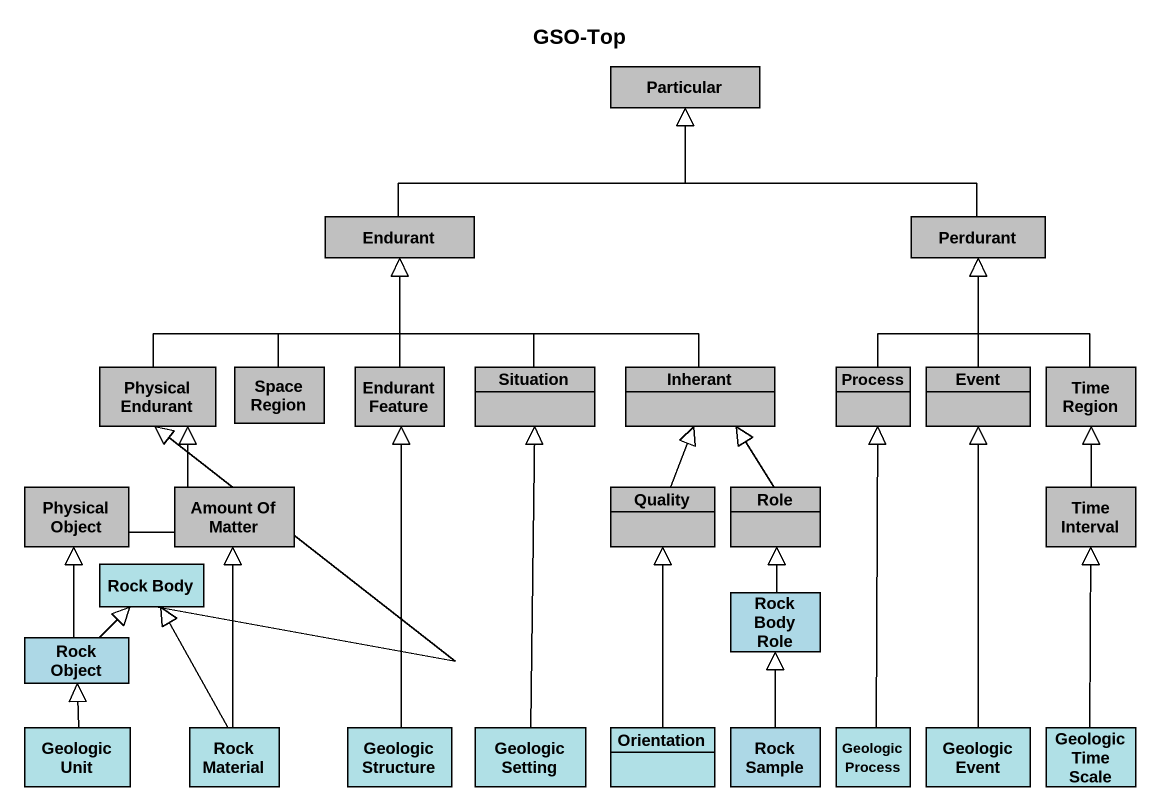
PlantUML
@startuml
title GSO-Top
hide circle
hide empty members
class Particular #C0C0C0
class Endurant #C0C0C0
class Perdurant #C0C0C0
class "Physical Endurant" as Physical_Endurant #C0C0C0
class "Space Region" as Space_Region #C0C0C0
class "Endurant Feature" as Endurant_Feature #C0C0C0
class Situation #C0C0C0
class Inherant #C0C0C0
class "Process" as Process_ #C0C0C0
class Event #C0C0C0
class "Time Region" as Time_Region #C0C0C0
class "Physical Object" as Physical_Object #C0C0C0
class "Amount Of Matter" as Amount_Of_Matter #C0C0C0
class Quality #C0C0C0
class Role #C0C0C0
class "Time Interval" as Time_Interval #C0C0C0
class "Rock Body" as Rock_Body #B0E0E6
class "Rock Body Role" as Rock_Body_Role #ADD8E6
class "Rock Object" as Rock_Object #ADD8E6
class "Geologic Unit" as Geologic_Unit #B0E0E6
class "Rock Material" as Rock_Material #B0E0E6
class "Geologic Structure" as Geologic_Structure #B0E0E6
class "Geologic Setting" as Geologic_Setting #B0E0E6
class Orientation #B0E0E6
class "Rock Sample" as Rock_Sample #ADD8E6
class "Geologic Process" as Geologic_Process #B0E0E6
class "Geologic Event" as Geologic_Event #B0E0E6
class "Geologic Time Scale" as Geologic_Time_Scale #B0E0E6
Endurant -right-|> Particular
Perdurant -left-|> Particular
Physical_Endurant -up-|> Endurant
Space_Region -up-|> Endurant
Endurant_Feature -up-|> Endurant
Situation -up-|> Endurant
Inherant -left-|> Endurant
Process_ -up-|> Perdurant
Event -up-|> Perdurant
Time_Region -up-|> Perdurant
Physical_Object -up-|> Physical_Endurant
Amount_Of_Matter -up-|> Physical_Endurant
Quality -up-|> Inherant
Role -up-|> Inherant
Time_Interval -up-|> Time_Region
Rock_Body -up-|> Physical_Endurant
Rock_Body_Role -up-|> Role
Rock_Object -up-|> Physical_Object
Rock_Object -up-|> Rock_Body
Geologic_Unit -up-|> Rock_Object
Rock_Material -up-|> Amount_Of_Matter
Rock_Material -up-|> Rock_Body
Geologic_Structure -up-|> Endurant_Feature
Geologic_Setting -up-|> Situation
Orientation -up-|> Quality
Rock_Sample -up-|> Rock_Body_Role
Geologic_Process -up-|> Process_
Geologic_Event -up-|> Event
Geologic_Time_Scale -up-|> Time_Interval
@enduml
